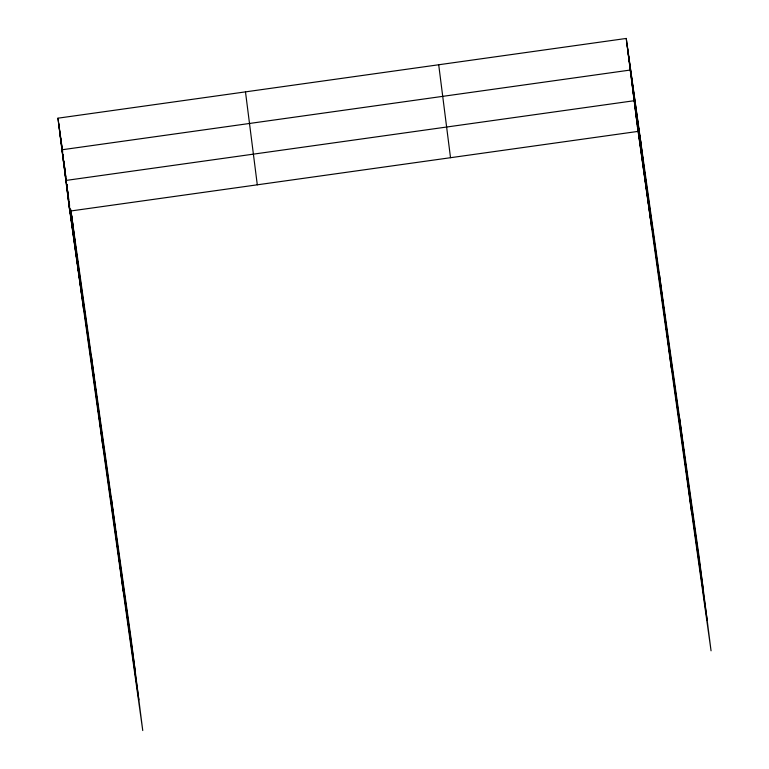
<?xml version="1.0" encoding="UTF-8"?>
<svg xmlns="http://www.w3.org/2000/svg" width="769" height="769" viewBox="0 0 769 769"><rect width="100%" height="100%" fill="white"/><g stroke="black" fill="none" stroke-linecap="round" stroke-linejoin="round"><path stroke-width="1.15" d="M626.245 38.45L638.059 131.393L69.758 211.129L57.944 118.186L626.245 38.45L699.242 557.871L711.056 650.814L637.405 126.279M65.865 180.455L634.156 100.72M626.908 43.718L641.288 146.504M628.244 54.253L643.297 162.307M703.26 589.477L630.253 70.046L61.962 149.782L64.952 171.545M631.56 80.274L645.912 182.907M632.858 90.492L707.153 620.141M634.809 105.834L649.161 208.466M636.107 116.052L650.459 218.684M57.944 118.186L61.126 140.785M61.453 143.159L61.953 146.725M62.289 149.109L62.625 151.483M63.125 155.05L63.462 157.434M70.815 209.754L130.941 637.607L142.755 730.55L69.114 206.015M58.617 123.453L62.625 152.502M62.962 154.377L63.462 158.452M63.798 160.827L64.135 163.211M64.634 166.777L64.971 169.151M70.815 210.264L72.988 226.24M59.953 133.989L64.135 164.739M64.471 167.113L64.971 170.68M65.307 173.063L65.807 176.63M66.144 179.004L66.47 181.388M66.97 184.445L67.307 187.328M70.488 209.927L74.997 242.033M65.307 173.573L65.788 177.495M66.144 179.513L66.461 182.253M66.788 184.627L67.288 188.194M67.624 190.577L68.124 194.144M70.488 210.437L134.96 669.213M63.26 160.01L67.259 188.905M67.605 190.933L68.085 194.855M68.441 196.874L68.758 199.613M69.277 202.824L69.595 205.554M70.094 209.12L77.621 262.642M64.558 170.228L69.537 206.621M69.873 208.995L138.862 699.877M66.509 185.569L80.87 288.202M67.807 195.787L82.168 298.42M679.671 418.644L691.485 511.587M659.514 275.196L671.327 368.14M639.943 135.969L651.756 228.912M438.705 64.759L450.519 157.703M245.484 91.876L257.298 184.81M111.38 498.379L123.194 591.323M91.223 354.932L103.036 447.875M71.652 215.705L83.465 308.648"/></g></svg>
